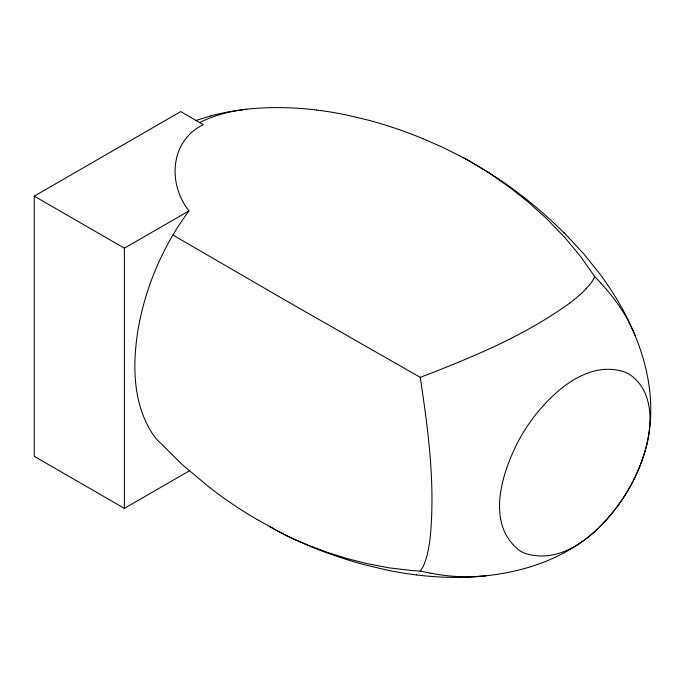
<?xml version="1.0" encoding="UTF-8"?>
<svg xmlns="http://www.w3.org/2000/svg" width="685" height="685" viewBox="0 0 685 685"><rect width="100%" height="100%" fill="white"/><g stroke="black" fill="none" stroke-linecap="round" stroke-linejoin="round"><path stroke-width="1.03" d="M467.667 160.05L489.047 172.911L509.52 187.185L528.615 202.383L546.065 218.113L565.185 237.909L580.777 256.738L594.726 276.646L593.039 279.977A42.093 42.093 0 0 1 589.973 284.335L585.975 288.924M189.291 470.886L124.379 508.364L34.25 456.33L34.25 196.15L180.703 111.595L203.351 124.67C169.7 140.956 167.671 184.042 188.974 210.894C163.621 244.939 146.29 284.9 138.593 326.634C132.385 362.117 132.119 401.83 152.13 433.228A67.335 67.335 0 0 0 157.156 439.804L182.424 464.772L209.704 487.617M257.397 519.675L269.556 526.414A256.336 256.336 0 0 0 292.161 538.299L308.062 545.166L327.952 552.564L347.492 558.677L366.372 563.49L388.934 567.822L411.839 570.528L420.273 571.059L422.448 567.848A36.151 36.151 0 0 0 424.306 563.926L426.421 557.761A98.854 98.854 0 0 0 428.313 549.79A157.13 157.13 0 0 0 430.069 538.727C435.514 484.852 428.262 430.625 420.273 377.367L285.32 300.27L172.911 235.024M569.68 303.138C524.385 335.89 472.153 357.407 420.273 377.367M586.386 538.41C568.422 552.273 547.503 562 525.729 568.19A241.051 241.051 0 0 1 486.444 575.725L485.417 575.879M124.379 508.364L124.379 248.184L188.974 210.894M199.618 122.641C219.243 112.58 241.377 108.881 263.22 107.93A313.816 313.816 0 0 1 316.701 110.088M196.047 120.423L210.826 115.885M484.389 575.991L485.811 575.837M485.177 575.905L469.97 577.07A313.816 313.816 0 0 1 416.489 574.912M484.552 575.965L476.298 576.573M316.71 110.037L327.336 111.509A375.183 375.183 0 0 1 346.43 114.986L367.905 120.055A442.938 442.938 0 0 1 423.03 138.721M416.48 574.963L405.854 573.491A375.183 375.183 0 0 1 386.76 570.014L365.285 564.945A442.938 442.938 0 0 1 310.159 546.279L295.132 539.771A301.237 301.237 0 0 1 269.548 526.431M430.411 573.225L420.273 571.059M423.039 138.678L442.921 147.438L463.12 157.567M463.026 157.516L463.882 157.978M463.685 157.875L464.653 158.389M464.353 158.235L465.415 158.809M465.021 158.595L466.177 159.22M465.68 158.954L474.517 163.903M466.348 159.322L467.692 160.059M34.25 196.15L124.379 248.184M594.726 276.646L600.754 282.905M564.132 232.746L583.843 253.947L600.788 275.19A305.467 305.467 0 0 1 622.819 309.637C643.506 347.937 656.247 392.377 648.49 436.02A131.272 131.272 0 0 1 644.414 453.213C639.002 471.074 630.44 487.917 619.719 503.175C598.604 532.442 563.746 565.69 524.847 553.326A35.432 35.432 0 0 1 519.196 550.303C485.023 523.271 502.31 471.545 519.23 439.487A184.008 184.008 0 0 1 524.984 429.778A182.878 182.878 0 0 1 535.482 414.904C556.04 389.054 589.425 360.13 624.814 372.066A35.449 35.449 0 0 1 630.397 375.02C654.886 392.471 652.462 427.697 644.439 453.222C636.245 479.671 621.646 504.074 602.492 524.034A141.872 141.872 0 0 1 586.411 538.444M628.513 321.496L632.786 330.119A150.503 150.503 0 0 1 635.329 335.992M474.482 163.955A434.521 434.521 0 0 1 564.046 232.832M210.817 115.851A241.12 241.12 0 0 1 246.746 109.275M257.389 519.701A431.028 431.028 0 0 1 209.73 487.592M600.659 282.991A190.165 190.165 0 0 1 628.667 321.411M585.983 288.933A107.494 107.494 0 0 1 578.902 295.646A169.906 169.906 0 0 1 569.672 303.13M476.306 576.702A198.35 198.35 0 0 1 430.428 573.148"/></g></svg>
